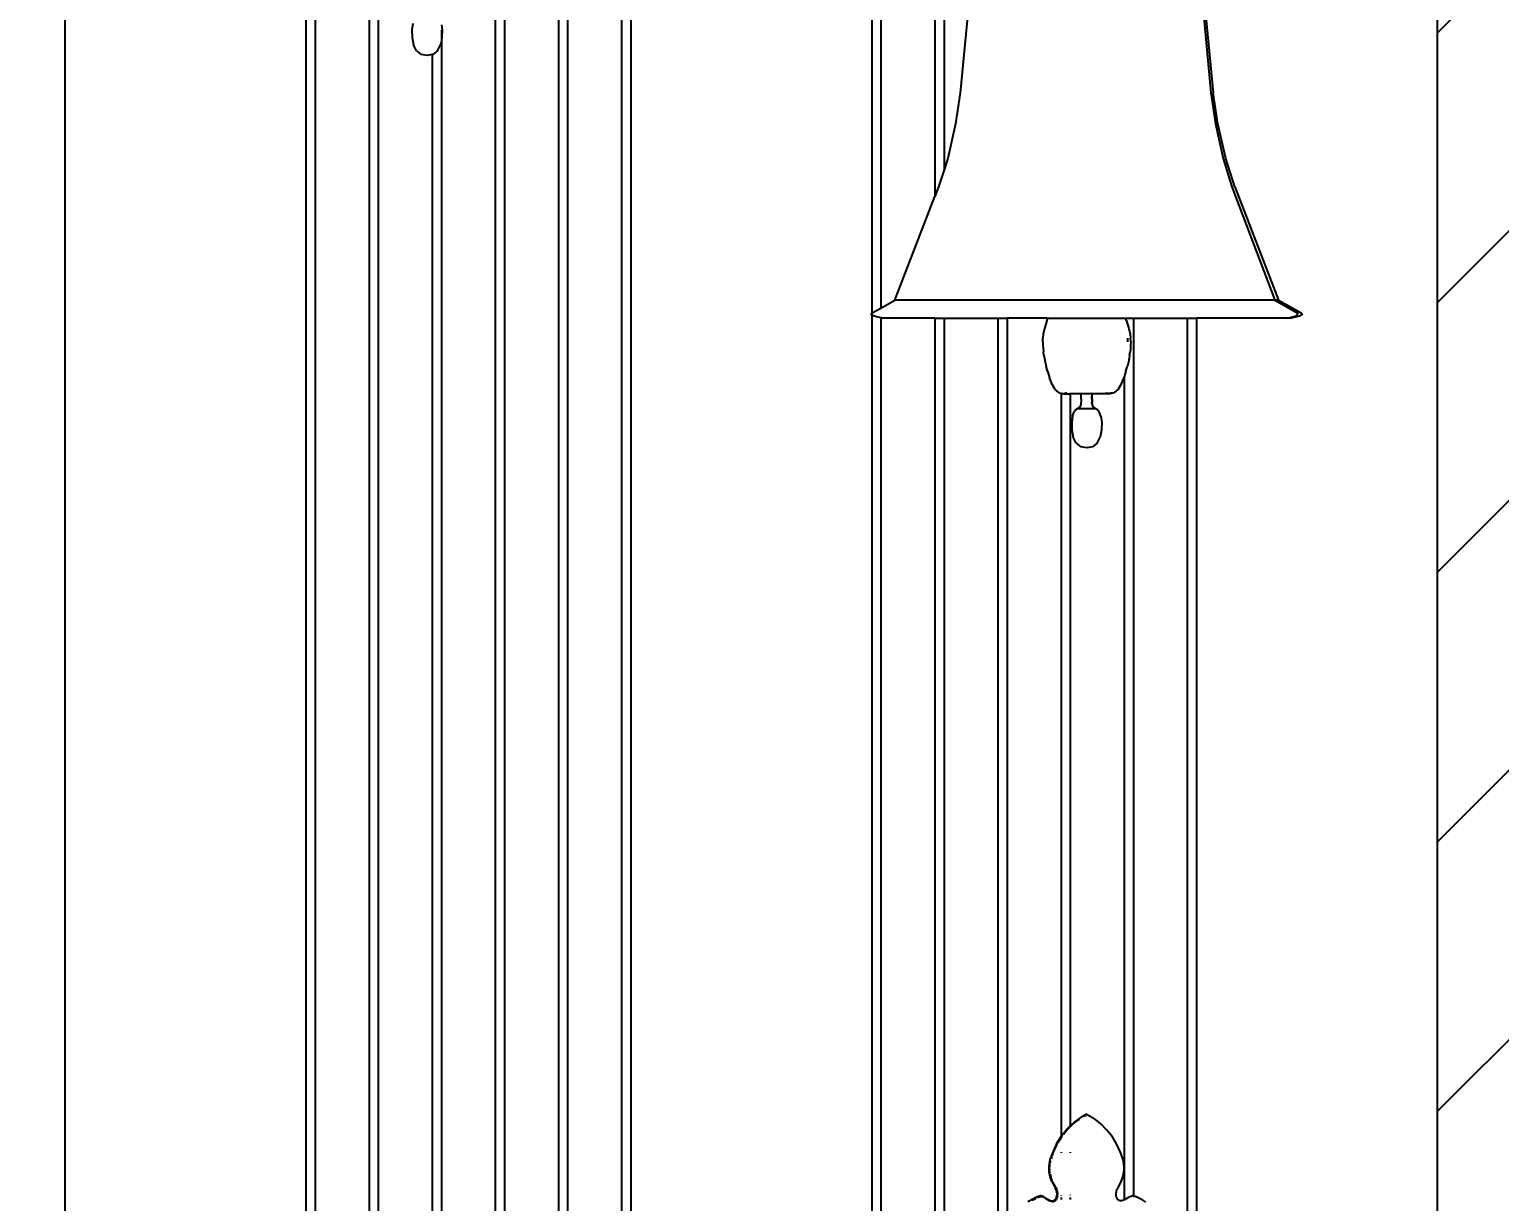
# Model space of a CAD drawing. Header units: inches. Extents: x -52 to 87, y -61 to 47.
# Drawn here: x 56.11 to 75.39, y -19.86 to -4.49 of the extents above; entities that cross this region are included whole.
import ezdxf

# ---------------------------------------------------------------- set-up
doc = ezdxf.new("R2010")
doc.units = ezdxf.units.IN
doc.header["$MEASUREMENT"] = 0
doc.dimstyles.get("Standard").update_dxf_attribs({"dimtxt": 1, "dimasz": 1, "dimexe": 0.18, "dimexo": 0.0625, "dimgap": 0.09, "dimtad": 0, "dimtih": 1, "dimtoh": 1, "dimdec": 1, "dimdsep": 46, "dimlunit": 3, "dimtxsty": 'Standard', "dimblk": 'OBLIQUE', "dimcen": 1, "dimse1": 1, "dimse2": 1, "dimclrd": 1, "dimadec": 0, "dimazin": 0, "dimtfac": 1, "dimtdec": 1, "dimtofl": 0, "dimtmove": 0, "dimatfit": 3, "dimfxl": 1, "dimtolj": 1, "dimtzin": 0, "dimarcsym": 0})

# ---------------------------------------------------------------- blocks, each defined once
blk = doc.blocks.new('_Oblique')
at = {"color": 0, "linetype": 'ByBlock', "lineweight": -2}
blk.add_line((-0.5, -0.5), (0.5, 0.5), dxfattribs=at)
blk = doc.blocks.new('*D6')
at = {"color": 1, "lineweight": -2, "transparency": 16777216}
for p, q in [((2.572, 46.791), (37.238, 46.791)), ((74.572, 46.791), (38.585, 46.791))]:
    blk.add_line(p, q, dxfattribs=at)
at = {"layer": 'Defpoints', "color": 0, "transparency": 16777216}
for p in [(74.572, 46.791), (2.572, -45.468), (74.572, -45.468)]:
    blk.add_point(p, dxfattribs=at)
at = {"color": 1, "lineweight": -2, "transparency": 16777216, "rotation": 180}
blk.add_blockref('_Oblique', (2.572, 46.791), dxfattribs=at)
at = {"color": 1, "lineweight": -2, "transparency": 16777216}
blk.add_blockref('_Oblique', (74.572, 46.791), dxfattribs=at)
at = {"color": 0, "transparency": 16777216, "insert": (37.912, 46.791), "char_height": 1, "attachment_point": 5}
blk.add_mtext("\\A1;6'", dxfattribs=at)

msp = doc.modelspace()

# ---------------------------------------------------------------- hatches: boundary and pattern name
h = msp.add_hatch()
h.set_pattern_fill('ANSI31', color=256, scale=20)
h.set_pattern_definition([(45, (-78.281, -54.853), (-1.767767, 1.767767), [])])
h.paths.add_polyline_path([(2.572, 38.532), (-2.428, 38.532), (-2.428, -45.468), (2.572, -45.468)])
h.paths.add_polyline_path([(74.572, -45.468), (79.572, -45.468), (79.572, 38.532), (74.572, 38.532)])
h.paths.add_polyline_path([(-0.844, -3.796), (0.989, -3.796), (0.989, -2.296), (-0.844, -2.296)], flags=24)
h.paths.add_polyline_path([(76.156, 22.72), (77.989, 22.72), (77.989, 24.22), (76.156, 24.22)], flags=24)

# ---------------------------------------------------------------- linework, layer by layer
for p, q in [((56.572, 38.532), (56.572, -32.468)), ((67.153, 38.532), (67.153, -8.21)), ((67.273, 38.532), (67.273, -8.139)), ((67.98, 38.532), (67.98, -6.678)), ((68.101, 38.532), (68.101, -6.326)), ((74.572, -45.468), (74.572, 38.532)), ((59.733, -3.124), (59.733, -32.468)), ((59.854, -3.124), (59.854, -32.468)), ((60.561, -3.124), (60.561, -32.468)), ((60.681, -3.124), (60.681, -32.468)), ((62.216, -3.124), (62.216, -32.468)), ((62.337, -3.124), (62.337, -32.468)), ((63.044, -3.124), (63.044, -32.468)), ((63.164, -3.124), (63.164, -32.468)), ((63.871, -3.124), (63.871, -45.368)), ((63.992, -3.124), (63.992, -45.368)), ((68.446, -3.938), (68.313, -5.317)), ((71.47, -3.938), (71.599, -5.317)), ((71.499, -3.938), (71.631, -5.317)), ((61.136, -4.409), (61.124, -4.492)), ((61.509, -4.427), (61.518, -4.492)), ((61.124, -4.492), (61.125, -4.591)), ((61.125, -4.591), (61.143, -4.687)), ((61.509, -4.492), (61.509, -4.636)), ((61.517, -4.591), (61.509, -4.636)), ((61.518, -4.492), (61.517, -4.591)), ((61.183, -4.764), (61.143, -4.687)), ((61.183, -4.764), (61.246, -4.812)), ((61.321, -4.828), (61.246, -4.812)), ((61.389, -4.812), (61.321, -4.828)), ((61.397, -4.812), (61.389, -4.812)), ((61.389, -4.812), (61.389, -32.468)), ((61.459, -4.764), (61.397, -4.812)), ((61.459, -4.764), (61.499, -4.687)), ((61.509, -4.636), (61.499, -4.687)), ((61.509, -4.636), (61.509, -32.468)), ((68.313, -5.317), (68.252, -5.725)), ((71.599, -5.317), (71.659, -5.725)), ((71.692, -5.725), (71.631, -5.317)), ((68.252, -5.725), (68.149, -6.176)), ((71.659, -5.725), (71.761, -6.176)), ((71.796, -6.176), (71.692, -5.725)), ((68.101, -6.326), (68.03, -6.549)), ((68.149, -6.176), (68.101, -6.326)), ((71.761, -6.176), (71.877, -6.549)), ((71.914, -6.549), (71.796, -6.176)), ((68.03, -6.549), (67.98, -6.678)), ((71.877, -6.549), (72.44, -8.037)), ((71.914, -6.549), (72.488, -8.037)), ((67.456, -8.037), (67.98, -6.678)), ((67.273, -8.139), (67.456, -8.037)), ((72.44, -8.037), (67.456, -8.037)), ((72.488, -8.037), (72.44, -8.037)), ((72.44, -8.037), (72.732, -8.203)), ((72.488, -8.037), (72.786, -8.203)), ((67.143, -8.223), (67.153, -8.21)), ((67.153, -8.229), (67.143, -8.223)), ((67.153, -8.21), (67.158, -8.203)), ((67.153, -8.223), (67.153, -8.229)), ((67.153, -8.229), (67.153, -25.779)), ((67.184, -8.247), (67.153, -8.229)), ((67.158, -8.203), (67.273, -8.139)), ((67.273, -8.266), (67.184, -8.247)), ((67.273, -8.255), (67.273, -8.262)), ((67.273, -8.266), (67.273, -25.779)), ((67.291, -8.27), (67.273, -8.266)), ((67.291, -8.27), (67.324, -8.266)), ((67.98, -8.27), (67.291, -8.27)), ((67.98, -8.27), (67.98, -25.779)), ((67.98, -8.27), (68.101, -8.27)), ((68.101, -8.27), (68.101, -25.779)), ((68.101, -8.27), (68.808, -8.27)), ((68.808, -8.27), (68.808, -21.001)), ((68.808, -8.27), (68.928, -8.27)), ((68.928, -8.27), (68.928, -20.917)), ((69.449, -8.27), (68.928, -8.27)), ((69.449, -8.27), (69.463, -8.27)), ((69.45, -8.308), (69.463, -8.27)), ((69.463, -8.27), (70.482, -8.27)), ((70.494, -8.308), (70.482, -8.27)), ((70.482, -8.27), (70.584, -8.27)), ((70.584, -8.27), (70.584, -19.784)), ((70.584, -8.27), (71.291, -8.27)), ((71.291, -8.27), (71.291, -21.212)), ((71.291, -8.27), (71.411, -8.27)), ((71.411, -8.27), (71.411, -21.181)), ((72.602, -8.27), (71.411, -8.27)), ((72.602, -8.27), (72.707, -8.247)), ((72.653, -8.27), (72.602, -8.27)), ((72.626, -8.267), (72.653, -8.27)), ((72.761, -8.247), (72.653, -8.27)), ((72.707, -8.247), (72.747, -8.223)), ((72.747, -8.223), (72.732, -8.203)), ((72.802, -8.223), (72.761, -8.247)), ((72.786, -8.203), (72.802, -8.223)), ((69.403, -8.481), (69.396, -8.535)), ((69.419, -8.408), (69.403, -8.481)), ((69.45, -8.308), (69.419, -8.408)), ((70.494, -8.308), (70.525, -8.408)), ((70.525, -8.408), (70.542, -8.481)), ((70.542, -8.481), (70.548, -8.535)), ((69.396, -8.58), (69.396, -8.535)), ((69.396, -8.58), (69.398, -8.625)), ((69.398, -8.625), (69.401, -8.67)), ((69.401, -8.67), (69.405, -8.715)), ((70.509, -8.58), (70.509, -8.535)), ((70.544, -8.67), (70.54, -8.715)), ((70.547, -8.625), (70.544, -8.67)), ((70.549, -8.58), (70.547, -8.625)), ((70.549, -8.58), (70.548, -8.535)), ((69.41, -8.759), (69.405, -8.715)), ((69.41, -8.759), (69.417, -8.802)), ((69.417, -8.802), (69.426, -8.848)), ((69.426, -8.848), (69.44, -8.902)), ((70.518, -8.848), (70.505, -8.902)), ((70.527, -8.802), (70.518, -8.848)), ((70.534, -8.759), (70.527, -8.802)), ((70.534, -8.759), (70.54, -8.715)), ((69.458, -8.968), (69.44, -8.902)), ((69.458, -8.968), (69.483, -9.05)), ((69.516, -9.134), (69.483, -9.05)), ((70.428, -9.134), (70.461, -9.05)), ((70.463, -9.043), (70.461, -9.05)), ((70.486, -8.968), (70.463, -9.043)), ((70.463, -9.043), (70.463, -19.423)), ((70.486, -8.968), (70.505, -8.902)), ((69.558, -9.207), (69.516, -9.134)), ((69.61, -9.253), (69.558, -9.207)), ((69.61, -9.253), (69.636, -9.257)), ((69.636, -9.253), (69.636, -9.257)), ((69.714, -9.253), (69.672, -9.262)), ((69.756, -9.253), (69.756, -9.262)), ((69.894, -9.254), (69.893, -9.253)), ((70.045, -9.254), (70.046, -9.253)), ((70.051, -9.254), (70.052, -9.253)), ((70.213, -9.253), (70.252, -9.262)), ((70.23, -9.253), (70.264, -9.261)), ((70.31, -9.253), (70.264, -9.261)), ((70.334, -9.253), (70.272, -9.262)), ((70.334, -9.253), (70.386, -9.207)), ((70.386, -9.207), (70.428, -9.134)), ((69.636, -9.257), (69.672, -9.262)), ((69.636, -9.257), (69.636, -19.004)), ((69.672, -9.262), (69.756, -9.262)), ((69.756, -9.262), (69.756, -18.865)), ((69.895, -9.262), (69.756, -9.262)), ((69.878, -9.444), (69.857, -9.456)), ((69.878, -9.444), (69.891, -9.427)), ((69.891, -9.427), (69.898, -9.403)), ((69.895, -9.262), (69.894, -9.254)), ((69.9, -9.295), (69.895, -9.262)), ((70.049, -9.262), (69.895, -9.262)), ((69.898, -9.403), (69.9, -9.373)), ((69.9, -9.336), (69.9, -9.295)), ((69.9, -9.336), (69.9, -9.373)), ((70.039, -9.336), (70.04, -9.295)), ((70.039, -9.336), (70.04, -9.373)), ((70.042, -9.403), (70.04, -9.373)), ((70.044, -9.336), (70.045, -9.295)), ((70.044, -9.336), (70.045, -9.373)), ((70.045, -9.295), (70.049, -9.262)), ((70.047, -9.403), (70.045, -9.373)), ((70.054, -9.427), (70.047, -9.403)), ((70.06, -9.444), (70.048, -9.427)), ((70.049, -9.262), (70.051, -9.254)), ((70.252, -9.262), (70.049, -9.262)), ((70.067, -9.444), (70.054, -9.427)), ((70.079, -9.456), (70.06, -9.444)), ((70.067, -9.444), (70.087, -9.456)), ((70.264, -9.261), (70.252, -9.262)), ((70.272, -9.262), (70.252, -9.262)), ((70.264, -9.261), (70.272, -9.262)), ((69.787, -9.555), (69.775, -9.638)), ((69.775, -9.638), (69.776, -9.737)), ((69.787, -9.555), (69.808, -9.501)), ((69.832, -9.471), (69.808, -9.501)), ((69.857, -9.456), (69.832, -9.471)), ((69.857, -9.456), (70.079, -9.456)), ((70.079, -9.456), (70.087, -9.456)), ((70.087, -9.456), (70.112, -9.471)), ((70.112, -9.471), (70.137, -9.501)), ((70.157, -9.555), (70.137, -9.501)), ((70.157, -9.555), (70.169, -9.638)), ((70.169, -9.638), (70.168, -9.737)), ((69.776, -9.737), (69.794, -9.833)), ((70.168, -9.737), (70.15, -9.833)), ((69.834, -9.91), (69.794, -9.833)), ((69.834, -9.91), (69.897, -9.958)), ((69.972, -9.974), (69.897, -9.958)), ((70.048, -9.958), (69.972, -9.974)), ((70.11, -9.91), (70.048, -9.958)), ((70.11, -9.91), (70.15, -9.833)), ((69.716, -18.903), (69.756, -18.865)), ((69.725, -18.907), (69.747, -18.883)), ((69.755, -18.876), (69.747, -18.883)), ((69.756, -18.875), (69.755, -18.876)), ((69.755, -18.876), (69.756, -18.877)), ((69.802, -18.822), (69.756, -18.865)), ((69.756, -18.865), (69.756, -18.875)), ((69.763, -18.868), (69.756, -18.875)), ((69.763, -18.868), (69.79, -18.843)), ((69.796, -18.838), (69.79, -18.843)), ((69.802, -18.822), (69.896, -18.753)), ((69.813, -18.824), (69.848, -18.797)), ((69.857, -18.79), (69.848, -18.797)), ((69.865, -18.784), (69.857, -18.79)), ((69.879, -18.775), (69.865, -18.784)), ((69.879, -18.775), (69.881, -18.774)), ((69.97, -18.71), (69.896, -18.753)), ((69.94, -18.737), (69.959, -18.726)), ((69.97, -18.71), (69.98, -18.715)), ((69.98, -18.715), (70.069, -18.769)), ((70.158, -18.838), (70.069, -18.769)), ((70.237, -18.918), (70.158, -18.838)), ((69.576, -19.101), (69.636, -19.004)), ((69.598, -19.078), (69.607, -19.064)), ((69.607, -19.064), (69.618, -19.045)), ((69.631, -19.026), (69.618, -19.045)), ((69.631, -19.026), (69.634, -19.021)), ((69.634, -19.021), (69.636, -19.019)), ((69.636, -19.004), (69.641, -18.996)), ((69.636, -19.004), (69.636, -19.019)), ((69.636, -19.019), (69.638, -19.016)), ((69.641, -18.996), (69.716, -18.903)), ((69.647, -19.004), (69.642, -19.01)), ((69.674, -18.966), (69.666, -18.977)), ((69.688, -18.949), (69.674, -18.966)), ((69.701, -18.933), (69.688, -18.949)), ((69.701, -18.933), (69.708, -18.925)), ((69.708, -18.925), (69.717, -18.915)), ((69.717, -18.915), (69.725, -18.907)), ((70.308, -19.008), (70.237, -18.918)), ((70.369, -19.109), (70.308, -19.008)), ((69.53, -19.198), (69.499, -19.285)), ((69.511, -19.274), (69.509, -19.282)), ((69.511, -19.274), (69.514, -19.264)), ((69.514, -19.264), (69.523, -19.241)), ((69.528, -19.226), (69.523, -19.241)), ((69.528, -19.226), (69.552, -19.169)), ((69.576, -19.101), (69.53, -19.198)), ((69.56, -19.152), (69.552, -19.169)), ((69.565, -19.14), (69.56, -19.152)), ((69.574, -19.123), (69.565, -19.14)), ((69.579, -19.114), (69.583, -19.106)), ((69.583, -19.106), (69.591, -19.092)), ((69.636, -19.207), (69.636, -19.219)), ((69.756, -19.209), (69.756, -19.219)), ((70.419, -19.22), (70.369, -19.109)), ((70.448, -19.309), (70.419, -19.22)), ((69.478, -19.398), (69.487, -19.333)), ((69.48, -19.466), (69.478, -19.398)), ((69.493, -19.532), (69.48, -19.466)), ((69.486, -19.404), (69.488, -19.387)), ((69.487, -19.449), (69.486, -19.404)), ((69.487, -19.333), (69.499, -19.285)), ((69.488, -19.38), (69.49, -19.371)), ((69.488, -19.387), (69.488, -19.38)), ((69.491, -19.483), (69.488, -19.467)), ((69.49, -19.371), (69.49, -19.361)), ((69.493, -19.347), (69.495, -19.334)), ((69.495, -19.334), (69.498, -19.325)), ((69.509, -19.282), (69.505, -19.298)), ((70.458, -19.357), (70.448, -19.309)), ((70.463, -19.423), (70.458, -19.357)), ((70.458, -19.486), (70.463, -19.423)), ((70.463, -19.423), (70.463, -19.835)), ((69.492, -19.493), (69.503, -19.536)), ((69.515, -19.593), (69.493, -19.532)), ((69.518, -19.578), (69.503, -19.536)), ((69.515, -19.593), (69.563, -19.681)), ((69.534, -19.611), (69.524, -19.592)), ((69.537, -19.616), (69.534, -19.611)), ((69.546, -19.633), (69.537, -19.616)), ((69.562, -19.662), (69.546, -19.633)), ((69.566, -19.668), (69.562, -19.662)), ((70.383, -19.671), (70.415, -19.614)), ((70.415, -19.614), (70.442, -19.551)), ((70.442, -19.551), (70.458, -19.486)), ((69.266, -19.824), (69.202, -19.859)), ((69.257, -19.838), (69.252, -19.841)), ((69.257, -19.838), (69.307, -19.813)), ((69.305, -19.804), (69.266, -19.824)), ((69.336, -19.79), (69.305, -19.804)), ((69.328, -19.802), (69.323, -19.805)), ((69.332, -19.801), (69.333, -19.8)), ((69.353, -19.785), (69.336, -19.79)), ((69.336, -19.799), (69.342, -19.797)), ((69.342, -19.797), (69.347, -19.795)), ((69.347, -19.795), (69.352, -19.794)), ((69.352, -19.794), (69.354, -19.793)), ((69.364, -19.783), (69.353, -19.785)), ((69.354, -19.793), (69.356, -19.793)), ((69.356, -19.793), (69.362, -19.792)), ((69.362, -19.792), (69.363, -19.792)), ((69.363, -19.792), (69.365, -19.791)), ((69.374, -19.783), (69.364, -19.783)), ((69.365, -19.791), (69.369, -19.792)), ((69.372, -19.792), (69.369, -19.792)), ((69.372, -19.792), (69.374, -19.792)), ((69.384, -19.785), (69.374, -19.783)), ((69.374, -19.792), (69.376, -19.792)), ((69.376, -19.792), (69.381, -19.793)), ((69.39, -19.796), (69.381, -19.793)), ((69.397, -19.789), (69.384, -19.785)), ((69.39, -19.796), (69.391, -19.796)), ((69.42, -19.802), (69.397, -19.789)), ((69.42, -19.802), (69.473, -19.834)), ((69.467, -19.84), (69.441, -19.826)), ((69.471, -19.843), (69.467, -19.84)), ((69.479, -19.845), (69.471, -19.843)), ((69.473, -19.834), (69.495, -19.842)), ((69.48, -19.846), (69.479, -19.845)), ((69.491, -19.85), (69.48, -19.846)), ((69.5, -19.853), (69.491, -19.85)), ((69.495, -19.842), (69.511, -19.846)), ((69.509, -19.854), (69.5, -19.853)), ((69.513, -19.855), (69.509, -19.854)), ((69.511, -19.846), (69.524, -19.847)), ((69.518, -19.855), (69.513, -19.855)), ((69.524, -19.856), (69.518, -19.855)), ((69.524, -19.847), (69.534, -19.846)), ((69.524, -19.856), (69.527, -19.856)), ((69.531, -19.855), (69.527, -19.856)), ((69.532, -19.855), (69.531, -19.855)), ((69.532, -19.855), (69.536, -19.855)), ((69.541, -19.845), (69.534, -19.846)), ((69.54, -19.854), (69.536, -19.855)), ((69.541, -19.845), (69.543, -19.844)), ((69.543, -19.844), (69.548, -19.842)), ((69.545, -19.852), (69.548, -19.851)), ((69.548, -19.842), (69.554, -19.838)), ((69.552, -19.849), (69.548, -19.851)), ((69.553, -19.849), (69.552, -19.849)), ((69.56, -19.844), (69.553, -19.849)), ((69.559, -19.834), (69.554, -19.838)), ((69.559, -19.834), (69.564, -19.827)), ((69.559, -19.845), (69.56, -19.844)), ((69.56, -19.844), (69.564, -19.84)), ((69.576, -19.712), (69.563, -19.681)), ((69.564, -19.827), (69.566, -19.824)), ((69.566, -19.668), (69.575, -19.688)), ((69.572, -19.815), (69.566, -19.824)), ((69.566, -19.839), (69.567, -19.838)), ((69.567, -19.838), (69.574, -19.828)), ((69.572, -19.815), (69.577, -19.8)), ((69.576, -19.826), (69.574, -19.828)), ((69.58, -19.698), (69.575, -19.688)), ((69.582, -19.735), (69.576, -19.712)), ((69.578, -19.821), (69.576, -19.826)), ((69.577, -19.8), (69.582, -19.777)), ((69.578, -19.821), (69.58, -19.817)), ((69.581, -19.699), (69.58, -19.698)), ((69.58, -19.817), (69.585, -19.805)), ((69.588, -19.725), (69.581, -19.699)), ((69.583, -19.754), (69.582, -19.735)), ((69.583, -19.754), (69.582, -19.777)), ((69.585, -19.805), (69.586, -19.802)), ((69.587, -19.799), (69.586, -19.802)), ((69.587, -19.799), (69.591, -19.776)), ((69.592, -19.75), (69.588, -19.725)), ((69.591, -19.776), (69.592, -19.75)), ((69.636, -19.773), (69.636, -19.775)), ((69.636, -19.801), (69.636, -19.829)), ((69.756, -19.77), (69.756, -19.772)), ((69.756, -19.805), (69.756, -19.829)), ((70.357, -19.759), (70.358, -19.746)), ((70.359, -19.784), (70.357, -19.759)), ((70.358, -19.746), (70.361, -19.723)), ((70.364, -19.803), (70.359, -19.784)), ((70.361, -19.723), (70.369, -19.698)), ((70.37, -19.817), (70.364, -19.803)), ((70.369, -19.698), (70.383, -19.671)), ((70.376, -19.827), (70.37, -19.817)), ((70.381, -19.833), (70.376, -19.827)), ((70.387, -19.838), (70.381, -19.833)), ((70.393, -19.842), (70.387, -19.838)), ((70.399, -19.844), (70.393, -19.842)), ((70.406, -19.846), (70.399, -19.844)), ((70.415, -19.847), (70.406, -19.846)), ((70.428, -19.846), (70.415, -19.847)), ((70.446, -19.842), (70.428, -19.846)), ((70.463, -19.835), (70.446, -19.842)), ((70.469, -19.833), (70.463, -19.835)), ((70.513, -19.806), (70.469, -19.833)), ((70.536, -19.793), (70.513, -19.806)), ((70.536, -19.793), (70.551, -19.786)), ((70.551, -19.786), (70.561, -19.784)), ((70.571, -19.783), (70.561, -19.784)), ((70.581, -19.783), (70.571, -19.783)), ((70.581, -19.783), (70.584, -19.784)), ((70.584, -19.784), (70.596, -19.787)), ((70.62, -19.796), (70.596, -19.787)), ((70.638, -19.805), (70.62, -19.796)), ((70.706, -19.84), (70.638, -19.805)), ((70.747, -19.864), (70.706, -19.84))]:
    msp.add_line(p, q)

# ---------------------------------------------------------------- dimensions: what is measured, and where the dimension line sits
dim = msp.add_linear_dim(base=(74.572, 46.791), p1=(2.572, -45.468), p2=(74.572, -45.468), dimstyle='Standard')
dim.commit()
dim.dimension.update_dxf_attribs({"geometry": '*D6', "text_midpoint": (37.912, 46.791), "dimtype": 160})

doc.saveas('drawing.dxf')
